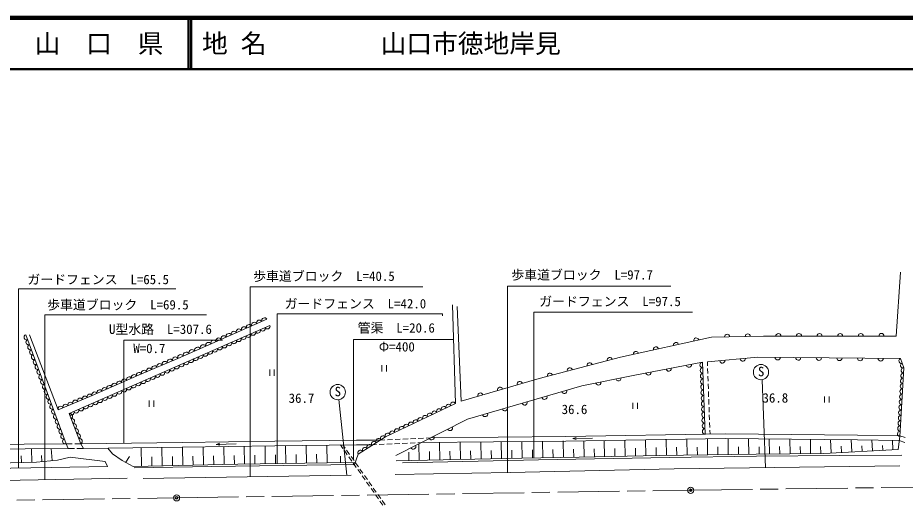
# Model space of a CAD drawing. Units: millimetres, scale not verified. Extents: x 40000 to 680000, y 20000 to 380000.
# Drawn here: x 334594 to 506895, y 285388 to 380000 of the extents above; entities that cross this region are included whole.
import ezdxf
from ezdxf.enums import TextEntityAlignment as Align

# ---------------------------------------------------------------- set-up
doc = ezdxf.new("R2010")
doc.units = ezdxf.units.MM
doc.header["$LTSCALE"] = 1000
doc.header["$PDMODE"] = 32
doc.header["$PDSIZE"] = 500
doc.linetypes.add('CHAIN', pattern=[18.5, 12, -1.5, 3.5, -1.5])
for name, color, linetype, lineweight in [('M-BGD', 7, 'Continuous', 13), ('M-BMK', 2, 'CHAIN', 13), ('M-BMK-SRVR', 3, 'Continuous', 13), ('M-STR-HTXT', 7, 'Continuous', 13), ('M-TTL', 2, 'Continuous', 140), ('M-TTL-LINE', 7, 'Continuous', 50)]:
    doc.layers.add(name, color=color, linetype=linetype, lineweight=lineweight)
doc.layers.add('M-TTL-TXT', color=7, linetype='Continuous')
doc.styles.add('ＭＳ ゴシック', font='')
doc.styles.get('ＭＳ ゴシック').set_extended_font_data('MS Gothic')

msp = doc.modelspace()

# ---------------------------------------------------------------- linework, layer by layer
at = {"layer": 'M-BGD'}
for p, q in [((505136, 318231), (505962, 330631)), ((419576, 305136), (419014, 324308)), ((420679, 305595), (419912, 323947)), ((382971, 321484), (371126, 316276)), ((336148, 318476), (343986, 297327)), ((336906, 318490), (342469, 303913)), ((371126, 316276), (365658, 313883)), ((365658, 313883), (358617, 310860)), ((505998, 313838), (506625, 312080)), ((405264, 312577), (405264, 311377)), ((406164, 311377), (406164, 312577)), ((467524, 313160), (468031, 299173)), ((468479, 313191), (468506, 312446)), ((468525, 311946), (468562, 310947)), ((506625, 312080), (505844, 298721)), ((358617, 310860), (349042, 306667)), ((383502, 311719), (383502, 310519)), ((384402, 310519), (384402, 311719)), ((468580, 310447), (468617, 309448)), ((468635, 308949), (468672, 307949)), ((479120, 309758), (479761, 292669)), ((468691, 307450), (468728, 306450)), ((349042, 306667), (342469, 303913)), ((360125, 305711), (360125, 304511)), ((361025, 304511), (361025, 305711)), ((396943, 305879), (398452, 291220)), ((454038, 305293), (454038, 304093)), ((454938, 304093), (454938, 305293)), ((468746, 305951), (468783, 304951)), ((491250, 306505), (491250, 305305)), ((492150, 305305), (492150, 306505)), ((468802, 304452), (468839, 303452)), ((468857, 302953), (468894, 301953)), ((468912, 301454), (468949, 300454)), ((468968, 299955), (468995, 299210)), ((407369, 298144), (406370, 298099)), ((408868, 298210), (407869, 298166)), ((410366, 298276), (409367, 298232)), ((411865, 298342), (410866, 298298)), ((413363, 298408), (412364, 298364)), ((414756, 298470), (413863, 298430)), ((442328, 298348), (443024, 298548)), ((446187, 298433), (442328, 298348)), ((442328, 298348), (443032, 298179)), ((456533, 294967), (456472, 298105)), ((460532, 295024), (460488, 298171)), ((464532, 295081), (464487, 298236)), ((468532, 295137), (468487, 298302)), ((472531, 295194), (472487, 298319)), ((476531, 295250), (476488, 298290)), ((480530, 295307), (480489, 298260)), ((484530, 295363), (484490, 298210)), ((488530, 295420), (488491, 298161)), ((492525, 295609), (492404, 298113)), ((505510, 296237), (505844, 298721)), ((505852, 298847), (506861, 298520)), ((337306, 293743), (337237, 296361)), ((341293, 294063), (341105, 296399)), ((343986, 297327), (345150, 297324)), ((344352, 296430), (343986, 297327)), ((345594, 296429), (344352, 296430)), ((345650, 297324), (346813, 297321)), ((347337, 296428), (346094, 296429)), ((347337, 296428), (346813, 297321)), ((358651, 292951), (358574, 296581)), ((362650, 293036), (362573, 296636)), ((366649, 293121), (366573, 296690)), ((370648, 293205), (370579, 296745)), ((373112, 297205), (373808, 297404)), ((376971, 297289), (373112, 297205)), ((373112, 297205), (373816, 297036)), ((374647, 293283), (374578, 296799)), ((378647, 293361), (378578, 296853)), ((382646, 293423), (382597, 296908)), ((386646, 293479), (386597, 296961)), ((390645, 293535), (390596, 297014)), ((394645, 293597), (394587, 297067)), ((397712, 296420), (397231, 297103)), ((398149, 296494), (397715, 297109)), ((403577, 297140), (404260, 297170)), ((404759, 297192), (405758, 297235)), ((405871, 298077), (404978, 298038)), ((406258, 297257), (407257, 297301)), ((407756, 297323), (408755, 297367)), ((409255, 297389), (410254, 297433)), ((410753, 297454), (411752, 297498)), ((412252, 297520), (412935, 297550)), ((412541, 294101), (412476, 297319)), ((416540, 294182), (416472, 297588)), ((420540, 294263), (420472, 297631)), ((424539, 294343), (424472, 297674)), ((428538, 294424), (428471, 297717)), ((432537, 294505), (432475, 297761)), ((436536, 294582), (436474, 297807)), ((440536, 294659), (440474, 297857)), ((444535, 294736), (444474, 297909)), ((448534, 294813), (448473, 297975)), ((450534, 294851), (450504, 296426)), ((452533, 294890), (452473, 298040)), ((454533, 294928), (454503, 296498)), ((458533, 294996), (458510, 296569)), ((462532, 295052), (462510, 296630)), ((466532, 295109), (466509, 296691)), ((470531, 295165), (470509, 296728)), ((474531, 295222), (474509, 296742)), ((478531, 295279), (478510, 296755)), ((482530, 295335), (482510, 296759)), ((486530, 295392), (486510, 296762)), ((490527, 295513), (490467, 296765)), ((494523, 295706), (494468, 296836)), ((496520, 295803), (496411, 298063)), ((498518, 295899), (498469, 296908)), ((500516, 295996), (500418, 298014)), ((502513, 296092), (502470, 296980)), ((504511, 296189), (504425, 297965)), ((506819, 297575), (505740, 297949)), ((335307, 293691), (335272, 295000)), ((339300, 293903), (339205, 295070)), ((355602, 293722), (356315, 294878)), ((360650, 292993), (360612, 294793)), ((364649, 293078), (364612, 294863)), ((368649, 293164), (368611, 294934)), ((372648, 293244), (372613, 295002)), ((376647, 293322), (376613, 295068)), ((380646, 293395), (380622, 295137)), ((384646, 293451), (384621, 295192)), ((388646, 293507), (388621, 295247)), ((392645, 293564), (392621, 295299)), ((397227, 293640), (397226, 294945)), ((398577, 295194), (398000, 296011)), ((399014, 295268), (398437, 296085)), ((399441, 293968), (398865, 294785)), ((399878, 294042), (399302, 294860)), ((399980, 293267), (400679, 295281)), ((410542, 294061), (410509, 295669)), ((414541, 294141), (414506, 295845)), ((418540, 294222), (418506, 295907)), ((422539, 294303), (422506, 295969)), ((426538, 294384), (426505, 296030)), ((430538, 294465), (430505, 296092)), ((434537, 294543), (434506, 296156)), ((438536, 294620), (438505, 296219)), ((442535, 294697), (442505, 296284)), ((446535, 294774), (446504, 296355)), ((400306, 292742), (399729, 293560)), ((400743, 292817), (400167, 293634)), ((358940, 290605), (399304, 291233)), ((401170, 291517), (400594, 292334)), ((401607, 291591), (401031, 292408)), ((402035, 290291), (401458, 291108)), ((402472, 290365), (401896, 291182)), ((402899, 289065), (402323, 289882)), ((403337, 289139), (402760, 289956)), ((403764, 287839), (403187, 288656)), ((404201, 287913), (403625, 288731)), ((404628, 286613), (404052, 287431)), ((405066, 286688), (404489, 287505)), ((405493, 285388), (404917, 286205)), ((405930, 285462), (405354, 286279))]:
    msp.add_line(p, q, dxfattribs=at)
for points in [[(346813, 297321), (344550, 303165), (383529, 320303)], [(505136, 318231), (479386, 318201), (469258, 318023), (451645, 314103), (435793, 310007), (420679, 305595)], [(468479, 313191), (478263, 314117), (505998, 313838)], [(407981, 295049), (421905, 302081), (444116, 308558), (454420, 310644), (467524, 313160)], [(419576, 305136), (405966, 298672), (400679, 295281)], [(412935, 297550), (441003, 297852), (471972, 298358), (497637, 298061), (505740, 297949)], [(414756, 298470), (440991, 298752), (471970, 299259), (497649, 298961), (505852, 298847)], [(271597, 296285), (296239, 296771), (309083, 296928), (327639, 297173), (343986, 297327)], [(272513, 295402), (296253, 295871), (309095, 296028), (327649, 296273), (344352, 296430)], [(346813, 297321), (366492, 297589), (384505, 297834), (400341, 298044), (404978, 298038)], [(347337, 296428), (366505, 296690), (384517, 296934), (400346, 297144), (403577, 297140)], [(352077, 296493), (353021, 295379), (354891, 294104), (357005, 292916), (377345, 293349), (394640, 293592), (400126, 293689)], [(281259, 295575), (285593, 293102), (309755, 293330), (333189, 293597), (338209, 293775), (342290, 294144), (344753, 294703)], [(344753, 294703), (351550, 293882), (352019, 292936)], [(408043, 294010), (432450, 294503), (443611, 294719), (459150, 295017), (477978, 295271), (491091, 295456), (505510, 296237)], [(409286, 293626), (435720, 294192), (461123, 294646), (478001, 294925), (494162, 295065), (506234, 295083)], [(286350, 291898), (321427, 292394), (341064, 292709), (352019, 292936)], [(399980, 293267), (372288, 292898), (357210, 292636)], [(407840, 291367), (430222, 291746), (462022, 292431), (505874, 293019)], [(286831, 289360), (307332, 289740), (338551, 290290), (355865, 290657)]]:
    msp.add_lwpolyline(points, dxfattribs=at)
for centre in [(478887, 311225), (396710, 307346)]:
    msp.add_circle(centre, 1485, dxfattribs=at)
for centre, radius, start, end in [((380520, 320362), 541, 28.04763, 199.41833), ((381507, 320796), 541, 28.04763, 199.41833), ((382494, 321230), 541, 28.04763, 199.41833), ((376572, 318626), 541, 28.04763, 199.41833), ((377559, 319060), 541, 28.04763, 199.41833), ((378546, 319494), 541, 28.04763, 199.41833), ((379533, 319928), 541, 28.04763, 199.41833), ((380278, 318881), 507, 204.52158, 22.94723), ((381206, 319290), 507, 204.52158, 22.94723), ((382134, 319698), 507, 204.52158, 22.94723), ((383062, 320106), 507, 204.52158, 22.94723), ((336339, 317999), 513, 111.76079, 288.90835), ((336695, 317038), 513, 111.76079, 288.90835), ((372623, 316890), 541, 28.04763, 199.41833), ((373610, 317324), 541, 28.04763, 199.41833), ((374597, 317758), 541, 28.04763, 199.41833), ((375584, 318192), 541, 28.04763, 199.41833), ((375638, 316841), 507, 204.52158, 22.94723), ((376566, 317249), 507, 204.52158, 22.94723), ((377494, 317657), 507, 204.52158, 22.94723), ((378422, 318065), 507, 204.52158, 22.94723), ((379350, 318473), 507, 204.52158, 22.94723), ((466308, 317367), 500, 12.54927, 192.54927), ((472322, 318077), 500, 1.00803, 181.00803), ((476321, 318147), 500, 1.00803, 181.00803), ((482261, 318205), 500, 0.06609, 180.06609), ((486261, 318209), 500, 0.06609, 180.06609), ((490261, 318214), 500, 0.06609, 180.06609), ((494261, 318219), 500, 0.06609, 180.06609), ((498261, 318223), 500, 0.06609, 180.06609), ((502261, 318228), 500, 0.06609, 180.06609), ((337051, 316077), 513, 111.76079, 288.90835), ((337407, 315115), 513, 111.76079, 288.90835), ((368435, 314982), 606, 33.73938, 193.53858), ((369528, 315461), 606, 33.73938, 193.53858), ((370622, 315940), 606, 33.73938, 193.53858), ((371636, 316456), 541, 28.04763, 199.41833), ((371925, 315209), 507, 204.52158, 22.94723), ((372854, 315617), 507, 204.52158, 22.94723), ((373782, 316025), 507, 204.52158, 22.94723), ((374710, 316433), 507, 204.52158, 22.94723), ((458499, 315628), 500, 12.54927, 192.54927), ((462403, 316497), 500, 12.54927, 192.54927), ((337764, 314154), 513, 111.76079, 288.90835), ((338120, 313193), 513, 111.76079, 288.90835), ((364168, 313190), 550, 28.40507, 198.06072), ((365174, 313621), 550, 28.40507, 198.06072), ((366247, 314025), 606, 33.73938, 193.53858), ((367341, 314503), 606, 33.73938, 193.53858), ((368213, 313577), 507, 204.52158, 22.94723), ((369141, 313985), 507, 204.52158, 22.94723), ((370069, 314393), 507, 204.52158, 22.94723), ((370997, 314801), 507, 204.52158, 22.94723), ((449528, 313556), 500, 14.4872, 194.4872), ((454595, 314759), 500, 12.54927, 192.54927), ((475362, 313842), 500, 185.40653, 5.40653), ((482131, 314078), 500, 179.42364, 359.42364), ((486131, 314038), 500, 179.42364, 359.42364), ((490131, 313997), 500, 179.42364, 359.42364), ((494130, 313957), 500, 179.42364, 359.42364), ((498130, 313917), 500, 179.42364, 359.42364), ((502130, 313877), 500, 179.42364, 359.42364), ((506125, 313388), 468, 105.65829, 293.6069), ((338476, 312232), 513, 111.76079, 288.90835), ((360145, 311462), 550, 28.40507, 198.06072), ((361151, 311894), 550, 28.40507, 198.06072), ((362157, 312326), 550, 28.40507, 198.06072), ((363163, 312758), 550, 28.40507, 198.06072), ((364501, 311944), 507, 204.52158, 22.94723), ((365429, 312352), 507, 204.52158, 22.94723), ((366357, 312760), 507, 204.52158, 22.94723), ((367285, 313169), 507, 204.52158, 22.94723), ((441783, 311554), 500, 14.4872, 194.4872), ((445655, 312555), 500, 14.4872, 194.4872), ((460972, 311902), 500, 190.86853, 10.86853), ((464900, 312656), 500, 190.86853, 10.86853), ((467583, 312623), 540, 96.30294, 267.84904), ((467622, 311548), 540, 96.30294, 267.84904), ((471379, 313465), 500, 185.40653, 5.40653), ((506438, 312509), 468, 105.65829, 293.6069), ((506610, 311566), 515, 88.31363, 264.99427), ((338832, 311270), 513, 111.76079, 288.90835), ((339189, 310309), 513, 111.76079, 288.90835), ((356232, 309791), 523, 26.18438, 201.11825), ((357190, 310210), 523, 26.18438, 201.11825), ((358147, 310629), 523, 26.18438, 201.11825), ((359139, 311031), 550, 28.40507, 198.06072), ((360788, 310312), 507, 204.52158, 22.94723), ((361716, 310720), 507, 204.52158, 22.94723), ((362645, 311128), 507, 204.52158, 22.94723), ((363573, 311536), 507, 204.52158, 22.94723), ((437910, 310554), 500, 14.4872, 194.4872), ((457044, 311148), 500, 190.86853, 10.86853), ((467661, 310472), 540, 96.30294, 267.84904), ((506550, 310538), 515, 88.31363, 264.99427), ((339545, 309348), 513, 111.76079, 288.90835), ((339901, 308386), 513, 111.76079, 288.90835), ((352403, 308114), 523, 26.18438, 201.11825), ((353360, 308533), 523, 26.18438, 201.11825), ((354318, 308952), 523, 26.18438, 201.11825), ((355275, 309372), 523, 26.18438, 201.11825), ((356148, 308272), 507, 204.52158, 22.94723), ((357076, 308680), 507, 204.52158, 22.94723), ((358004, 309088), 507, 204.52158, 22.94723), ((358932, 309496), 507, 204.52158, 22.94723), ((359860, 309904), 507, 204.52158, 22.94723), ((432076, 308922), 500, 16.27327, 196.27327), ((447308, 309204), 500, 191.44438, 11.44438), ((451228, 309998), 500, 191.44438, 11.44438), ((467700, 309396), 540, 96.30294, 267.84904), ((467739, 308320), 540, 96.30294, 267.84904), ((506430, 308483), 515, 88.31363, 264.99427), ((506490, 309510), 515, 88.31363, 264.99427), ((340257, 307425), 513, 111.76079, 288.90835), ((340614, 306464), 513, 111.76079, 288.90835), ((348576, 306462), 509, 23.77129, 201.69941), ((349530, 306856), 523, 26.18438, 201.11825), ((350488, 307275), 523, 26.18438, 201.11825), ((351445, 307694), 523, 26.18438, 201.11825), ((352436, 306639), 507, 204.52158, 22.94723), ((353364, 307048), 507, 204.52158, 22.94723), ((354292, 307456), 507, 204.52158, 22.94723), ((355220, 307864), 507, 204.52158, 22.94723), ((424396, 306680), 500, 16.27327, 196.27327), ((428236, 307801), 500, 16.27327, 196.27327), ((440691, 307559), 500, 196.25903, 16.25903), ((467778, 307244), 540, 96.30294, 267.84904), ((467817, 306168), 540, 96.30294, 267.84904), ((506310, 306428), 515, 88.31363, 264.99427), ((506370, 307455), 515, 88.31363, 264.99427), ((340970, 305502), 513, 111.76079, 288.90835), ((341326, 304541), 513, 111.76079, 288.90835), ((343881, 304494), 509, 23.77129, 201.69941), ((344820, 304888), 509, 23.77129, 201.69941), ((345759, 305281), 509, 23.77129, 201.69941), ((346698, 305675), 509, 23.77129, 201.69941), ((347637, 306068), 509, 23.77129, 201.69941), ((348723, 305007), 507, 204.52158, 22.94723), ((349651, 305415), 507, 204.52158, 22.94723), ((350579, 305823), 507, 204.52158, 22.94723), ((351508, 306231), 507, 204.52158, 22.94723), ((418216, 304488), 502, 25.66254, 205.1499), ((419124, 304919), 502, 25.66254, 205.1499), ((433011, 305319), 500, 196.25903, 16.25903), ((436851, 306439), 500, 196.25903, 16.25903), ((467856, 305092), 540, 96.30294, 267.84904), ((506250, 305400), 515, 88.31363, 264.99427), ((341682, 303580), 513, 111.76079, 288.90835), ((342942, 304101), 509, 23.77129, 201.69941), ((345011, 303375), 507, 204.52158, 22.94723), ((345939, 303783), 507, 204.52158, 22.94723), ((346867, 304191), 507, 204.52158, 22.94723), ((347795, 304599), 507, 204.52158, 22.94723), ((414587, 302764), 502, 25.66254, 205.1499), ((415494, 303195), 502, 25.66254, 205.1499), ((416402, 303626), 502, 25.66254, 205.1499), ((417309, 304057), 502, 25.66254, 205.1499), ((429171, 304199), 500, 196.25903, 16.25903), ((467895, 304016), 540, 96.30294, 267.84904), ((467934, 302940), 540, 96.30294, 267.84904), ((506129, 303345), 515, 88.31363, 264.99427), ((506189, 304372), 515, 88.31363, 264.99427), ((342039, 302618), 513, 111.76079, 288.90835), ((342395, 301657), 513, 111.76079, 288.90835), ((344717, 302669), 523, 293.66241, 108.68731), ((345094, 301696), 523, 293.66241, 108.68731), ((410958, 301040), 502, 25.66254, 205.1499), ((411865, 301471), 502, 25.66254, 205.1499), ((412772, 301902), 502, 25.66254, 205.1499), ((413680, 302333), 502, 25.66254, 205.1499), ((425330, 303079), 500, 196.25903, 16.25903), ((467973, 301864), 540, 96.30294, 267.84904), ((506009, 301289), 515, 88.31363, 264.99427), ((506069, 302317), 515, 88.31363, 264.99427), ((342751, 300696), 513, 111.76079, 288.90835), ((343108, 299734), 513, 111.76079, 288.90835), ((345472, 300722), 523, 293.66241, 108.68731), ((345849, 299748), 523, 293.66241, 108.68731), ((407328, 299316), 502, 25.66254, 205.1499), ((408236, 299747), 502, 25.66254, 205.1499), ((409143, 300178), 502, 25.66254, 205.1499), ((410050, 300609), 502, 25.66254, 205.1499), ((418514, 300368), 500, 206.79479, 26.79479), ((468012, 300788), 540, 96.30294, 267.84904), ((468051, 299712), 540, 96.30294, 267.84904), ((505949, 300262), 515, 88.31363, 264.99427), ((343464, 298773), 513, 111.76079, 288.90835), ((343820, 297812), 513, 111.76079, 288.90835), ((346226, 298774), 523, 293.66241, 108.68731), ((346603, 297800), 523, 293.66241, 108.68731), ((404657, 297804), 524, 35.29375, 210.04588), ((405539, 298369), 524, 35.29375, 210.04588), ((406421, 298885), 502, 25.66254, 205.1499), ((414943, 298565), 500, 206.79479, 26.79479), ((505889, 299234), 515, 88.31363, 264.99427), ((402014, 296109), 524, 35.29375, 210.04588), ((402895, 296674), 524, 35.29375, 210.04588), ((403776, 297239), 524, 35.29375, 210.04588), ((411373, 296761), 500, 206.79479, 26.79479), ((401132, 295544), 524, 35.29375, 210.04588)]:
    msp.add_arc(centre, radius, start, end, dxfattribs=at)
at = {"layer": 'M-BMK'}
for p, q in [((465235, 288299), (565501, 289667)), ((365428, 286822), (465235, 288299)), ((265420, 285414), (365428, 286822))]:
    msp.add_line(p, q, dxfattribs=at)
at = {"layer": 'M-BMK-SRVR'}
for centre in [(465235, 288299), (365428, 286822)]:
    msp.add_circle(centre, 600, dxfattribs=at)
for p in [(465235, 288299), (365428, 286822)]:
    msp.add_point(p, dxfattribs=at)
at = {"layer": 'M-STR-HTXT'}
for points in [[(379738, 290929), (379738, 327766), (413268, 327766)], [(429684, 291737), (429684, 327914), (461389, 327914)], [(334724, 292607), (334724, 327359), (365304, 327359)], [(339827, 290318), (339827, 322317), (371212, 322317)], [(384968, 293456), (384968, 322537), (417062, 322537), (417062, 322122)], [(434771, 294548), (434771, 322886), (465612, 322886)], [(355218, 297436), (355218, 317435), (374340, 317435)], [(399765, 294203), (399765, 317555), (419212, 317555)]]:
    msp.add_lwpolyline(points, dxfattribs=at)
at = {"layer": 'M-TTL'}
msp.add_line((680000, 380000), (40000, 380000), dxfattribs=at)
at = {"layer": 'M-TTL-LINE'}
for p, q in [((367750, 380000), (367750, 370000)), ((368250, 380000), (368250, 370000)), ((40000, 370000), (680000, 370000))]:
    msp.add_line(p, q, dxfattribs=at)

# ---------------------------------------------------------------- texts
at = {"layer": 'M-BGD', "style": 'ＭＳ ゴシック'}
for s, p in [('S', (478912, 309872)), ('36.7', (389680, 304706)), ('S', (396734, 305993)), ('36.8', (481674, 304758)), ('36.6', (442683, 302533))]:
    msp.add_text(s, height=1833, dxfattribs=at).set_placement(p, align=Align.BOTTOM_CENTER)
at = {"layer": 'M-STR-HTXT', "style": 'ＭＳ ゴシック'}
for s, p in [('歩車道ブロック\u3000L=40.5', (394042, 328386)), ('歩車道ブロック\u3000L=97.7', (444163, 328647)), ('ガードフェンス\u3000L=65.5', (350211, 327739)), ('ガードフェンス\u3000L=97.5', (449591, 323480)), ('歩車道ブロック\u3000L=69.5', (354042, 322838)), ('ガードフェンス\u3000L=42.0', (400150, 323037)), ('U型水路\u3000L=307.6', (362299, 318086)), ('管渠\u3000L=20.6', (408080, 318344)), ('W=0.7', (360150, 314365))]:
    msp.add_text(s, height=1833, dxfattribs=at).set_placement(p, align=Align.BOTTOM_CENTER)
msp.add_text('Φ=400', height=1833, dxfattribs=at).set_placement((404690, 314676), align=Align.BOTTOM_LEFT)
at = {"layer": 'M-TTL-TXT', "style": 'ＭＳ ゴシック'}
for s, p in [('地 名', (370380, 375000)), ('山口市徳地岸見', (405024, 375000))]:
    msp.add_text(s, height=3666, dxfattribs=at).set_placement(p, align=Align.MIDDLE_LEFT)
msp.add_text('山\u3000口\u3000県', height=3666, dxfattribs=at).set_placement((350375, 375000), align=Align.MIDDLE_CENTER)

doc.saveas('drawing.dxf')
